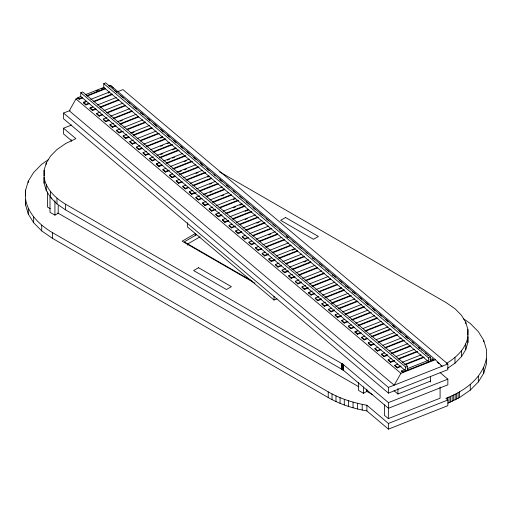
<?xml version="1.0" encoding="UTF-8"?>
<svg xmlns="http://www.w3.org/2000/svg" width="512" height="512" viewBox="0 0 512 512"><rect width="100%" height="100%" fill="white"/><g stroke="black" fill="none" stroke-linecap="round" stroke-linejoin="round"><path stroke-width="0.77" d="M486.4 358.528C482.362 378.637 463.994 391.302 445.888 398.349L447.846 400L447.846 405.683L388.442 429.133L366.88 410.931C353.408 408.538 340.141 404.371 328.224 397.549L52.461 238.342L41.715 230.918L33.658 222.739L28.288 214.035L25.6 205.005L25.6 190.176L28.288 181.146L33.658 172.442L41.715 164.262L48.672 159.462M440.147 372.653L447.846 379.149L447.846 384.838L388.442 408.288L343.2 370.08L65.594 209.907L56.998 203.968L50.547 197.434L46.253 190.464L44.102 183.238L44.102 170.24L46.253 163.021L50.554 156.051L56.998 149.51L65.594 143.571L75.878 138.656L63.52 128.224L71.686 124.998M47.539 191.904L47.539 207.066L50.272 208.646M58.208 205.645L58.208 213.229L54.925 215.123L49.997 212.282L49.997 197.114L51.846 198.182M447.635 368.269L455.002 363.181L461.453 356.64L465.747 349.677L467.898 342.451L467.898 329.453L465.747 322.227L461.453 315.264L455.002 308.723L446.406 302.784L219.712 171.904M446.406 363.437C456.39 357.472 465.779 348.698 467.898 336.762L467.898 342.451M448.006 403.174L459.539 397.549L470.285 390.125L478.342 381.952L483.712 373.242L486.4 364.211L486.4 349.389L483.712 340.358L478.342 331.648L470.285 323.475L463.328 318.669M78.912 97.792L75.974 98.95L69.267 110.79L394.189 385.165L400.896 373.325L435.386 359.712L442.093 366.259L440.877 365.229M196.563 234.746L184.211 241.882L252.09 281.069M200.115 236.794L187.757 243.93L187.757 245.248M358.592 382.464L358.592 390.445L363.514 393.286L366.797 391.392L366.797 389.114M80.768 92.698L405.683 367.078L405.683 370.867L80.768 96.486L80.768 92.698L82.682 91.942L407.603 366.323L407.603 370.112M103.763 83.622L428.678 357.997L428.678 361.792L103.763 87.411L103.763 83.622L105.677 82.867L430.598 357.242L430.598 361.037M82.79 97.805L79.136 99.245L77.894 98.195L77.894 97.626L80.813 96.474M85.197 94.739L104.173 87.251M96.141 90.989L98.336 90.125M101.254 88.973L103.443 88.109M109.005 85.914L110.47 85.331L435.386 359.712M77.894 97.626L79.136 98.675L82.061 97.523M86.438 95.795L105.421 88.301M87.168 96.077L105.421 88.87M89.549 103.514L85.901 104.954L83.411 102.848L83.411 102.278L86.33 101.126M90.707 99.398L109.69 91.91M83.411 102.848L85.6 101.984M108.23 93.056L109.69 92.474M117.728 91.661L122.925 89.606L447.846 363.987L447.846 369.677L388.442 393.12L63.52 118.746L63.52 113.056L70.202 110.419M83.411 102.278L85.901 104.384L88.819 103.232M93.197 101.504L112.179 94.01M93.926 101.786L112.179 94.579M96.179 109.107L92.525 110.554L90.042 108.448L90.042 107.878L92.96 106.726M97.338 104.998L116.32 97.504M90.042 108.448L92.23 107.584M90.042 107.878L92.525 109.984L95.45 108.832M99.827 107.098L118.81 99.61M100.557 107.379L118.81 100.179M102.81 114.707L99.155 116.147L96.666 114.048L96.666 113.478L100.32 112.038M103.968 110.598L122.95 103.104M96.666 113.478L99.155 115.578L102.08 114.426M106.458 112.698L125.44 105.21M107.187 112.979L125.44 105.773M109.434 120.307L105.786 121.747L103.296 119.642L103.296 119.078L106.95 117.638M110.598 116.192L129.581 108.704M103.296 119.078L105.786 121.178L108.704 120.026M113.088 118.298L132.07 110.803M113.818 118.579L132.07 111.373M116.064 125.907L112.416 127.347L109.926 125.242L109.926 124.672L113.574 123.232M117.229 121.792L136.205 114.298M120.147 121.21L122.336 120.346M109.926 124.672L112.416 126.778L115.334 125.626M119.718 123.898L138.694 116.403M120.448 124.173L138.694 116.973M123.424 131.213L119.046 132.941L116.557 130.842L116.557 130.272L120.205 128.832M123.859 127.392L142.835 119.898M116.557 130.272L119.046 132.378L121.965 131.219M127.078 129.203L145.325 122.003M127.078 129.773L145.325 122.573M129.325 137.101L125.677 138.541L123.187 136.442L123.187 135.872L126.835 134.432M130.483 132.992L149.466 125.498M131.949 132.979L134.138 132.115M123.187 135.872L125.677 137.971L128.595 136.819M133.702 134.803L151.955 127.597M133.702 135.373L151.955 128.166M135.955 142.701L132.307 144.141L129.818 142.035L129.818 141.472L133.466 140.026M137.114 138.586L156.096 131.098M129.818 141.472L132.307 143.571L135.226 142.419M140.333 140.403L158.586 133.197M140.333 140.973L159.315 133.478M142.586 148.294L138.931 149.741L136.442 147.635L136.442 147.066L140.096 145.626M143.744 144.186L162.726 136.691M160.538 138.125L162.726 137.261M136.442 147.066L138.931 149.171L141.856 148.019M146.234 146.285L165.216 138.797M146.963 146.566L165.946 139.078M149.216 153.894L145.562 155.334L143.072 153.235L143.072 152.666L146.726 151.226M150.374 149.786L169.357 142.291M160.595 146.317L162.784 145.453M167.162 143.725L169.357 142.861M143.072 152.666L145.562 154.765L148.48 153.613M152.864 151.885L171.846 144.397M153.594 152.166L172.576 144.672M155.84 159.494L152.192 160.934L149.702 158.835L149.702 158.266L153.35 156.826M157.005 155.379L175.981 147.891M160.653 154.509L162.842 153.645M172.333 149.901L175.981 148.461M149.702 158.266L152.192 160.365L155.11 159.213M159.494 157.485L178.47 149.99M160.224 157.766L179.2 150.272M162.47 165.094L158.822 166.534L156.333 164.429L156.333 163.859L159.981 162.419M163.635 160.979L182.611 153.491M156.333 164.429L157.792 163.853M167.283 160.109L169.472 159.245M172.39 158.093L174.586 157.229M156.333 163.859L158.822 165.965L161.741 164.813M166.125 163.085L185.101 155.59M166.854 163.36L185.83 155.872M169.101 170.688L165.453 172.128L162.963 170.029L162.963 169.459L165.882 168.307M170.259 166.579L189.242 159.085M184.134 161.67L186.323 160.806M162.963 169.459L165.453 171.565L169.101 170.118M172.749 168.678L191.731 161.19M173.478 168.96L192.461 161.472M175.731 176.288L172.083 177.728L169.594 175.629L169.594 175.059L172.512 173.907M176.89 172.179L195.872 164.685M179.078 171.878L181.274 171.014M184.192 169.862L186.381 168.998M169.594 175.059L172.083 177.158L175.002 176.006M179.379 174.278L198.362 166.784M180.109 174.56L199.091 167.066M182.362 181.888L178.707 183.328L176.218 181.222L176.218 180.659L179.142 179.501M183.52 177.773L202.502 170.285M195.93 173.446L198.118 172.582M176.218 180.659L178.707 182.758L181.632 181.606M186.01 179.878L204.992 172.384M186.739 180.16L205.722 172.666M188.992 187.482L185.338 188.928L182.848 186.822L182.848 186.253L185.773 185.101M190.15 183.373L209.133 175.878M207.667 177.024L209.133 176.448M182.848 186.253L185.338 188.358L188.256 187.206M192.64 185.472L211.622 177.984M193.37 185.754L211.622 178.554M196.166 192.64L191.782 194.368L189.293 192.269L189.293 191.699L192.947 190.259M196.595 188.819L215.578 181.325M209.734 184.198L211.923 183.334M189.293 191.699L191.782 193.798L194.707 192.646M199.085 190.918L218.067 183.424M199.814 191.2L218.067 183.994M202.067 198.528L198.413 199.968L195.923 197.862L195.923 197.299L199.578 195.853M203.226 194.413L222.208 186.925M204.685 194.406L206.874 193.542M209.798 192.39L211.987 191.526M195.923 197.299L198.413 199.398L201.338 198.246M206.445 196.23L224.698 189.024M206.445 196.8L224.698 189.594M208.691 204.122L205.043 205.568L202.554 203.462L202.554 202.893L206.202 201.453M209.856 200.013L228.832 192.518M221.536 195.968L223.725 195.104M202.554 202.893L205.043 204.998L207.962 203.846M212.346 202.112L231.322 194.624M213.075 202.394L231.322 195.194M215.322 209.722L211.674 211.162L209.184 209.062L209.184 208.493L212.832 207.053M216.486 205.613L235.462 198.118M233.274 199.552L235.462 198.688M209.184 208.493L211.674 210.592L215.322 209.152M218.976 207.712L237.952 200.224M219.706 207.994L238.682 200.499M221.952 215.322L218.304 216.762L215.814 214.662L215.814 214.093L219.462 212.653M223.11 211.206L242.093 203.718M233.331 207.744L235.526 206.88M239.904 205.152L242.093 204.288M215.814 214.093L218.304 216.192L221.952 214.752M225.6 213.312L244.582 205.818M226.33 213.594L245.312 206.099M228.582 220.922L224.934 222.362L222.445 220.256L222.445 219.686L226.093 218.246M229.741 216.806L248.723 209.318M245.075 211.322L248.723 209.882M222.445 219.686L224.934 221.792L228.582 220.352M232.23 218.912L251.213 211.418M232.96 219.187L251.942 211.699M235.213 226.515L231.558 227.955L229.069 225.856L229.069 225.286L231.994 224.134M236.371 222.406L255.354 214.912M245.133 219.514L247.322 218.65M229.069 225.286L231.558 227.392L235.213 225.946M238.861 224.506L257.843 217.018M239.59 224.787L258.573 217.299M241.843 232.115L238.189 233.555L235.699 231.456L235.699 230.886L238.624 229.734M243.002 228.006L261.984 220.512M256.87 223.098L259.059 222.234M235.699 230.886L238.189 232.986L241.843 231.546M245.491 230.106L264.474 222.611M246.221 230.387L265.203 222.893M248.467 237.715L244.819 239.155L242.33 237.05L242.33 236.486L245.248 235.328M249.632 233.6L268.614 226.112M242.33 236.486L244.819 238.586L247.738 237.434M252.122 235.706L271.098 228.211M252.851 235.987L271.834 228.493M255.098 243.309L251.45 244.755L248.96 242.65L248.96 242.08L251.878 240.928M256.262 239.2L275.238 231.706M268.672 234.867L270.861 234.003M248.96 242.08L251.45 244.186L254.368 243.034M258.752 241.299L277.728 233.811M259.482 241.581L277.728 234.381M261.728 248.909L258.08 250.349L255.59 248.25L255.59 247.68L258.509 246.528M262.886 244.8L281.869 237.306M255.59 247.68L258.08 249.779L261.728 248.339M265.376 246.899L284.358 239.411M266.112 247.181L284.358 239.974M268.358 254.509L264.71 255.949L262.221 253.85L262.221 253.28L265.139 252.128M269.517 250.394L288.499 242.906M262.221 253.28L264.71 255.379L268.358 253.939M272.006 252.499L290.989 245.005M272.736 252.781L290.989 245.574M274.989 260.109L271.334 261.549L268.851 259.443L268.851 258.874L271.77 257.722M276.147 255.994L295.13 248.506M292.211 250.227L294.4 249.357M268.851 258.874L271.334 260.979L274.989 259.539M278.637 258.099L297.619 250.605M279.366 258.374L297.619 251.174M281.619 265.702L277.965 267.142L275.475 265.043L275.475 264.474L279.13 263.034M282.778 261.594L301.76 254.099M275.475 264.474L277.965 266.579L281.619 265.133M285.267 263.693L304.25 256.205M285.997 263.974L304.25 256.774M288.243 271.302L284.595 272.742L282.106 270.643L282.106 270.074L285.76 268.634M289.408 267.194L308.39 259.699M304.006 261.997L306.195 261.133M282.106 270.074L284.595 272.173L288.243 270.733M291.898 269.293L310.88 261.798M292.627 269.574L310.88 262.368M294.874 276.902L291.226 278.342L288.736 276.237L288.736 275.674L292.384 274.227M296.038 272.787L315.014 265.299M288.736 275.674L291.226 277.773L294.874 276.333M298.528 274.893L317.504 267.398M299.258 275.174L317.504 267.968M301.504 282.502L297.856 283.942L295.366 281.837L295.366 281.267L299.014 279.827M302.669 278.387L321.645 270.893M295.366 281.267L297.856 283.373L301.504 281.933M305.152 280.493L324.134 272.998M305.888 280.768L324.134 273.568M308.134 288.096L304.486 289.536L301.997 287.437L301.997 286.867L305.645 285.427M309.293 283.987L328.275 276.493M187.533 222.746L187.533 227.008L274.003 300.032L276.979 298.854M301.997 286.867L304.486 288.966L308.134 287.526M311.782 286.086L330.765 278.598M312.512 286.368L330.765 279.162M314.765 293.696L311.11 295.136L308.627 293.037L308.627 292.467L312.275 291.027M315.923 289.587L334.906 282.093M308.627 293.037L310.086 292.461M308.627 292.467L311.11 294.566L314.765 293.126M318.413 291.686L337.395 284.192M319.142 291.968L337.395 284.762M321.395 299.296L317.741 300.736L315.251 298.63L315.251 298.061L318.906 296.621M322.554 295.181L341.536 287.693M339.347 289.126L341.536 288.256M315.251 298.061L317.741 300.166L321.395 298.726M325.043 297.286L344.026 289.792M325.043 297.856L344.755 290.074M328.026 304.89L324.371 306.336L321.882 304.23L321.882 303.661L325.536 302.221M329.184 300.781L348.166 293.286M321.882 303.661L324.371 305.766L328.026 304.326M331.674 302.88L350.656 295.392M331.674 303.45L351.386 295.674M334.65 310.49L331.002 311.93L328.512 309.83L328.512 309.261L331.43 308.109M335.814 306.381L354.79 298.886M328.512 309.261L331.002 311.36L334.65 309.92M338.304 308.48L357.28 300.986M339.034 308.762L358.01 301.267M341.28 316.09L337.632 317.53L335.142 315.424L335.142 314.861L338.061 313.709M342.445 311.974L361.421 304.486M335.142 314.861L337.632 316.96L341.28 315.52M344.934 314.08L363.91 306.586M345.664 314.362L364.64 306.867M347.91 321.69L344.262 323.13L341.773 321.024L341.773 320.454L344.691 319.302M349.069 317.574L368.051 310.08M341.773 320.454L344.262 322.56L347.181 321.408M351.558 319.68L370.541 312.186M352.288 319.955L371.27 312.467M354.541 327.283L350.893 328.723L348.403 326.624L348.403 326.054L351.322 324.902M355.699 323.174L374.682 315.68M348.403 326.054L350.893 328.16L353.811 327.002M358.189 325.274L377.171 317.786M358.918 325.555L377.171 318.355M361.171 332.883L357.517 334.323L355.027 332.224L355.027 331.654L357.952 330.502M363.059 328.486L381.312 321.28M355.027 332.224L357.222 331.36M355.027 331.654L357.517 333.754L360.442 332.602M364.819 330.874L383.802 323.379M365.549 331.155L383.802 323.949M367.802 338.483L364.147 339.923L361.658 337.818L361.658 337.254L364.582 336.096M369.69 334.08L387.942 326.88M361.658 337.254L364.147 339.354L367.066 338.202M371.45 336.474L390.432 328.979M372.179 336.755L391.162 329.261M374.426 344.077L370.778 345.523L368.288 343.418L368.288 342.848L371.206 341.696M376.32 339.68L394.566 332.474M368.288 342.848L370.778 344.954L373.696 343.802M378.08 342.067L397.056 334.579M378.81 342.349L397.786 334.861M381.056 349.677L377.408 351.117L374.918 349.018L374.918 348.448L377.837 347.296M382.95 345.28L401.197 338.074M374.918 348.448L377.408 350.547L380.326 349.395M384.71 347.667L403.686 340.179M385.44 347.949L404.416 340.454M387.686 355.277L384.038 356.717L381.549 354.618L381.549 354.048L384.467 352.896M389.574 350.874L407.827 343.674M381.549 354.048L384.038 356.147L387.686 354.707M391.334 353.267L410.317 345.773M392.064 353.549L411.046 346.054M394.317 360.877L390.669 362.317L388.179 360.211L388.179 359.642L391.098 358.49M396.205 356.474L414.458 349.274M388.179 359.642L390.669 361.747L394.317 360.307M397.965 358.867L416.947 351.373M398.694 359.142L417.677 351.654M400.947 366.47L397.293 367.91L394.803 365.811L394.803 365.242L397.728 364.09M402.106 362.362L421.088 354.867M394.803 365.242L397.293 367.347L400.947 365.901M404.595 364.461L423.578 356.973M405.325 364.742L424.307 357.254M405.683 367.078L407.603 366.323M428.678 357.997L430.598 357.242M401.568 370.95L402.81 372L402.81 372.57L401.568 371.52L401.568 370.95L404.486 369.798M407.405 368.646L427.846 360.576M430.035 359.712L432.23 358.848L433.472 359.898L433.472 360.467M402.81 372L433.472 359.898M63.52 113.056L388.442 387.437L447.846 363.987M430.496 381.126L397.92 393.984L393.99 390.669M44.102 183.238L44.102 177.555C46.221 189.485 55.61 198.259 65.594 204.224L343.2 364.397L388.442 402.598L447.846 379.149M384.41 404.922L384.41 415.296L388.339 418.618L440.083 398.195L440.083 387.021M25.6 205.005L25.6 199.315C28.243 214.234 39.981 225.203 52.461 232.653L328.224 391.866C340.141 398.682 353.408 402.854 366.88 405.248L388.442 423.45L447.846 400M254.97 283.232L182.138 241.184L195.328 233.594L195.328 235.725M57.792 212.992L358.861 386.81M366.387 391.155L372.544 394.707M437.21 362.131L439.04 363.68M108.557 85.523L109.798 86.573M114.566 90.598L116.557 92.282L116.557 92.851M120.698 95.776L123.187 97.882M127.328 101.376L129.818 103.475M136.448 109.075L133.958 106.976L133.958 107.539M143.078 114.675L140.589 112.57L140.589 113.139M153.843 123.77L156.333 125.869L156.333 126.438M160.474 129.37L162.963 131.469L162.963 132.038M167.104 134.963L169.594 137.069M173.734 140.563L176.224 142.662M180.365 146.163L182.854 148.262M186.995 151.757L189.485 153.862M193.626 157.357L196.109 159.462M200.25 162.957L202.739 165.056M206.88 168.557L209.37 170.656M214.01 174.573L215.501 175.834M222.445 181.696L219.955 179.597L219.955 180.166M229.075 187.296L226.586 185.197L226.586 185.76M233.216 190.79L235.706 192.896M239.846 196.39L242.336 198.49M246.477 201.99L248.966 204.09M253.101 207.584L255.59 209.69M259.731 213.184L262.221 215.29M266.362 218.784L268.851 220.883M272.992 224.384L275.482 226.483M279.622 229.978L282.112 232.083M286.253 235.578L288.243 237.261M292.877 241.178L294.874 242.854M299.507 246.771L301.498 248.454M307.629 253.632L306.138 252.371L306.138 252.941M314.259 259.232L312.768 257.971L312.768 258.541M348.403 288.064L345.914 285.958L345.914 286.528M355.034 293.664L352.544 291.558L352.544 292.128M361.664 299.258L359.174 297.158L359.174 297.728M365.805 302.758L368.294 304.858M372.429 308.352L374.918 310.458M379.059 313.952L381.549 316.058M385.69 319.552L388.179 321.651M392.32 325.152L394.81 327.251M398.95 330.746L401.44 332.851M408.07 338.445L405.581 336.346L405.581 336.915M413.702 343.206L412.211 341.946L412.211 342.515M419.834 348.384L418.835 347.539L418.835 348.109M426.464 353.978L425.466 353.139L425.466 353.709M201.248 164.365L202.246 165.203M286.746 236.57L287.744 237.408M75.974 98.95L400.896 373.325M71.757 140.864L63.52 133.907L63.52 128.224M110.47 85.331L113.267 88.058M483.712 340.358L483.712 341.779M483.712 367.558L483.712 373.242M478.342 376.269L478.342 381.952M470.285 384.442L470.285 390.125M467.898 329.453L467.898 335.142M465.747 322.227L465.747 323.648M465.747 343.987L465.747 349.677M461.453 350.957L461.453 356.64M459.539 391.866L459.539 397.549M458.106 392.672L458.106 398.362M456.653 393.459L456.653 399.142M455.174 394.221L455.174 399.904M455.002 357.491L455.002 363.181M453.677 394.963L453.677 400.646M452.154 395.68L452.154 401.363M450.618 396.378L450.618 402.061M449.056 397.056L449.056 402.739M447.482 397.709L447.482 399.84M432.23 358.848L432.23 359.418M430.502 376.435L430.502 382.022M427.955 355.245L427.955 355.808M421.325 349.645L421.325 350.214M397.92 388.499L397.92 394.086M397.293 367.347L397.293 367.91M390.669 361.747L390.669 362.317M388.442 387.437L388.442 393.12M388.442 402.598L388.339 418.618M388.442 423.45L388.442 429.133M384.038 356.147L384.038 356.717M377.408 350.547L377.408 351.117M370.778 344.954L370.778 345.523M366.88 405.248L366.88 410.931M364.147 339.354L364.147 339.923M363.514 386.899L363.514 393.286M362.202 404.346L362.202 410.035M357.517 333.754L357.517 334.323M357.587 403.302L357.587 408.986M353.056 402.112L353.056 407.795M350.893 328.16L350.893 328.723M348.621 400.774L348.621 406.458M344.288 399.29L344.288 404.973M344.262 322.56L344.262 323.13M343.2 364.397L343.2 370.08M342.995 364.288L342.995 369.971M342.79 364.179L342.79 369.869M342.579 364.077L342.579 369.76M342.374 363.974L342.374 369.658M342.17 363.866L342.17 369.555M341.965 363.763L341.965 369.446M341.773 283.034L341.773 282.464L339.283 280.365L339.283 280.934M341.76 363.654L341.76 369.344M341.555 363.546L341.555 369.235M341.357 363.437L341.357 369.12M340.07 397.651L340.07 403.341M337.632 316.96L337.632 317.53M335.981 395.872L335.981 401.555M335.142 277.434L335.142 276.864L332.653 274.765L332.653 275.334M332.026 393.946L332.026 399.629M331.002 311.36L331.002 311.93M328.518 271.84L328.518 271.27L326.029 269.165L326.029 269.734M328.224 391.866L328.224 397.549M324.371 305.766L324.371 306.336M321.888 266.24L321.888 265.67L319.398 263.571L319.398 264.134M317.741 300.166L317.741 300.736M311.11 294.566L311.11 295.136M304.486 288.966L304.486 289.536M297.856 283.373L297.856 283.942M291.226 277.773L291.226 278.342M284.595 272.173L284.595 272.742M277.965 266.579L277.965 267.142M274.003 296.474L274.003 300.032M271.334 260.979L271.334 261.549M264.71 255.379L264.71 255.949M258.08 249.779L258.08 250.349M251.45 244.186L251.45 244.755M244.819 238.586L244.819 239.155M238.189 232.986L238.189 233.555M231.558 227.392L231.558 227.955M224.934 221.792L224.934 222.362M218.304 216.192L218.304 216.762M211.674 210.592L211.674 211.162M205.043 204.998L205.043 205.568M198.413 199.398L198.413 199.968M191.782 193.798L191.782 194.368M185.338 188.358L185.338 188.928M178.707 182.758L178.707 183.328M172.083 177.158L172.083 177.728M165.453 171.565L165.453 172.128M158.822 165.965L158.822 166.534M152.192 160.365L152.192 160.934M149.709 120.838L149.709 120.275L147.219 118.17L147.219 118.739M145.562 154.765L145.562 155.334M138.931 149.171L138.931 149.741M132.307 143.571L132.307 144.141M125.677 137.971L125.677 138.541M119.046 132.378L119.046 132.941M112.416 126.778L112.416 127.347M105.786 121.178L105.786 121.747M99.155 115.578L99.155 116.147M92.525 109.984L92.525 110.554M85.901 104.384L85.901 104.954M79.136 98.675L79.136 99.245M71.283 139.706L71.283 141.299M65.594 204.224L65.594 209.907M56.998 198.285L56.998 203.968M54.925 200.755L54.925 215.123M52.461 232.653L52.461 238.342M50.547 191.744L50.547 197.434M46.253 163.021L46.253 164.442M46.253 184.774L46.253 190.464M44.102 170.24L44.102 175.93M41.715 225.229L41.715 230.918M33.658 217.056L33.658 222.739M28.288 181.146L28.288 182.566M28.288 208.346L28.288 214.035M25.6 190.176L25.6 195.866M198.547 267.718L193.626 270.56L226.451 289.517L231.379 286.669L198.547 267.718M285.549 217.491L280.621 220.333L313.453 239.29L318.374 236.448L285.549 217.491"/></g></svg>
